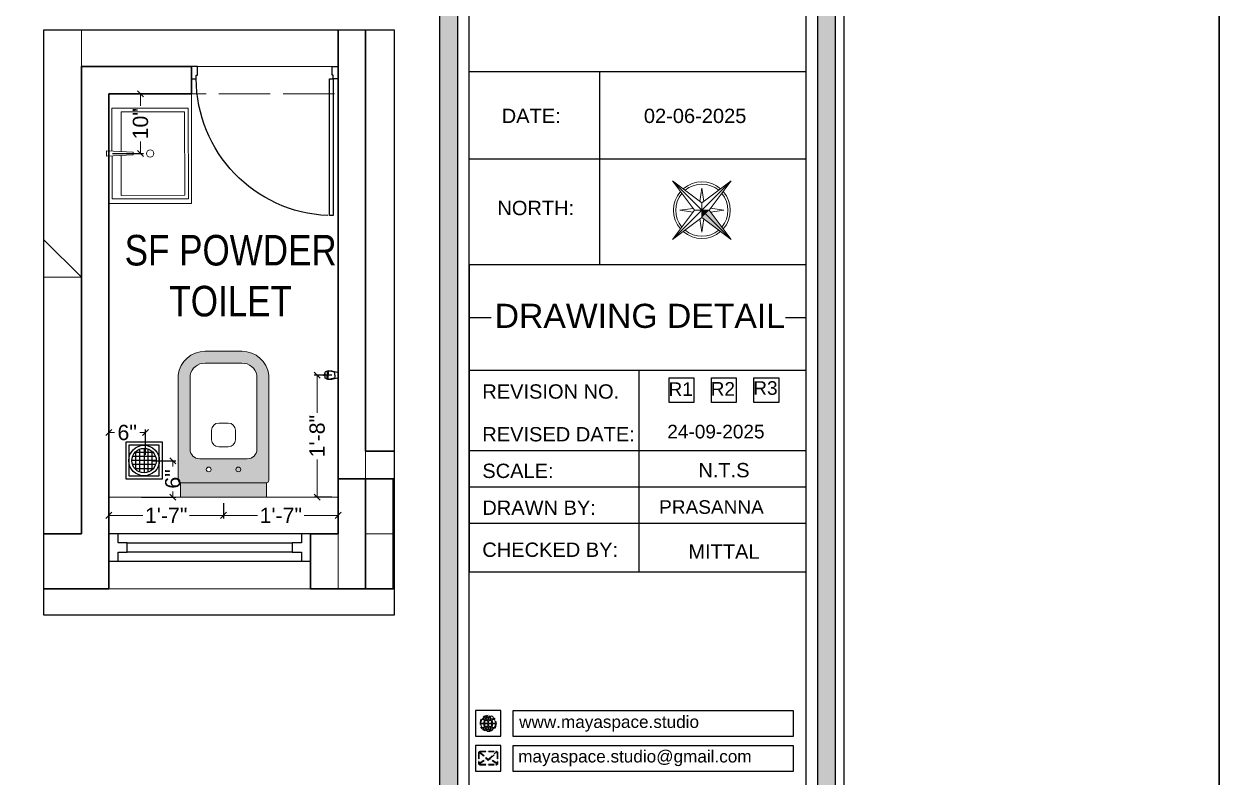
# Model space of a CAD drawing. Header units: millimetres. Extents: x 56222 to 3066687, y -650199 to -121287.
# Drawn here: x 151008.9 to 151204.4, y -178471 to -178347.7 of the extents above; entities that cross this region are included whole.
import ezdxf
from ezdxf.enums import TextEntityAlignment as Align

# ---------------------------------------------------------------- set-up
doc = ezdxf.new("R2010")
doc.units = ezdxf.units.MM
doc.header["$MEASUREMENT"] = 0
doc.header["$PDMODE"] = 35
for name, pattern in [('ACAD_ISO02W100', [15, 12, -3]), ('ACAD_ISO04W100', [30, 24, -3, 0, -3]), ('DASHEDX2', [1.5, 1, -0.5])]:
    doc.linetypes.add(name, pattern=pattern)
doc.layers.get('Defpoints').update_dxf_attribs({"color": 220})
for name, color, linetype in [('AR DOOR', 40, 'Continuous'), ('AR ELE-5', 134, 'Continuous'), ('SANIT', 232, 'Continuous'), ('WC-DET', 8, 'Continuous')]:
    doc.layers.add(name, color=color, linetype=linetype)
for name, color, linetype, lineweight in [('COLUMN', 1, 'Continuous', 30), ('dim05', 1, 'Continuous', 13), ('Dimension', 10, 'DASHEDX2', 20), ('ELEVATION', 250, 'Continuous', 9), ('FIRST FLOOR_( STAIR )', 251, 'Continuous', 9), ('FURNITURE', 32, 'Continuous', 9), ('NAME PLATE', 7, 'Continuous', 25), ('SECOND FLOOR', 7, 'Continuous', 9), ('SECOND FLOOR ( PLine )', 7, 'Continuous', 30), ('SECOND FLOOR ( TEXT )', 7, 'Continuous', 9), ('title block', 7, 'Continuous', 9), ('wall', 7, 'Continuous', 30), ('XX~SLAB ( BEAM )~ ( DIM )', 7, 'Continuous', 9)]:
    doc.layers.add(name, color=color, linetype=linetype, lineweight=lineweight)
doc.layers.add('XX~SLAB ( PLINE )', color=251, linetype='Continuous', plot=False)
doc.styles.add('Arial', font='arial.ttf')
doc.styles.add("Cn_BT_0'-0", font='swissc.ttf')
doc.styles.get("Standard").update_dxf_attribs({"font": 'arial.ttf', "height": 6})
doc.dimstyles.new('ISO-25', dxfattribs={"dimtxt": 2.5, "dimasz": 1, "dimexe": 0.5, "dimexo": 1, "dimtad": 0, "dimdec": 1, "dimlunit": 4, "dimtxsty": 'Standard', "dimblk": 'OBLIQUE', "dimcen": 2.5, "dimclrd": 1, "dimclre": 1, "dimclrt": 5, "dimadec": 0, "dimazin": 0, "dimtfac": 1, "dimtdec": 1, "dimtmove": 0, "dimatfit": 3, "dimfxl": 1, "dimlwd": -1, "dimarcsym": 0})

# ---------------------------------------------------------------- blocks, each defined once
blk = doc.blocks.new('A$C3EC62B37')
at = {"layer": 'FURNITURE', "lineweight": 30, "ltscale": 0.25, "true_color": 0xffffff}
h = blk.add_hatch(color=7, dxfattribs=at)
h.dxf.hatch_style = 1
h.paths.add_polyline_path([(-12.22, 0), (-12.22, 2.35), (-26.26, 2.35), (-26.26, 0)])
h.paths.add_polyline_path([(-26.26, 2.35), (-12.22, 2.35, 0.414214), (-11.83, 2.74), (-11.83, 19.96, 0.388639), (-16.24, 23.87), (-22.38, 23.87, 0.379499), (-26.65, 19.96), (-26.65, 2.74, 0.414214)])
h.paths.add_polyline_path([(-15.35, 6.26), (-23.13, 6.26, -0.414214), (-24.7, 7.83), (-24.7, 19.96, -0.349567), (-22.37, 21.91), (-16.24, 21.91, -0.364948), (-13.78, 19.96), (-13.78, 7.83, -0.414214)], flags=16)
h.paths.add_polyline_path([(-18.46, 8.22), (-20.02, 8.22, -0.414214), (-21.2, 9.39), (-21.2, 10.96, -0.414214), (-20.02, 12.13), (-18.46, 12.13, -0.414214), (-17.28, 10.96), (-17.28, 9.39, -0.414214)], flags=0)
h.paths.add_polyline_path([(-22.06, 4.53, -1), (-21.27, 4.53, -1)], flags=16)
at = {"layer": 'FURNITURE', "color": 0, "linetype": 'ByBlock', "lineweight": -2}
for p, q in [((-22.24, 23.87), (-16.24, 23.87)), ((-22.24, 21.91), (-16.24, 21.91)), ((-26.65, 2.74), (-26.65, 19.96)), ((-24.7, 7.83), (-24.7, 19.96)), ((-13.78, 7.83), (-13.78, 19.96)), ((-11.83, 2.74), (-11.83, 19.96)), ((-20.02, 12.13), (-18.46, 12.13)), ((-21.2, 9.39), (-21.2, 10.96)), ((-17.28, 9.39), (-17.28, 10.96)), ((-20.02, 8.22), (-18.46, 8.22)), ((-23.13, 6.26), (-15.35, 6.26)), ((-26.26, 2.35), (-12.22, 2.35)), ((-26.26, 2.35), (-26.26, 0)), ((-12.22, 2.35), (-12.22, 0)), ((-26.26, 0), (-12.22, 0)), ((-26.26, 0), (-12.22, 0))]:
    blk.add_line(p, q, dxfattribs=at)
for centre in [(-21.66, 4.53), (-16.81, 4.53)]:
    blk.add_circle(centre, 0.391, dxfattribs=at)
for centre, radius, start, end in [((-22.31, 19.5), 4.37, 89.0873, 174.0395), ((-16.17, 19.5), 4.37, 5.9605, 90.9127), ((-22.31, 19.48), 2.44, 88.437, 168.6348), ((-16.17, 19.48), 2.44, 11.3652, 91.563), ((-20.02, 10.96), 1.17, 90, 180), ((-18.46, 10.96), 1.17, 0, 90), ((-23.13, 7.83), 1.57, 180, 270), ((-20.02, 9.39), 1.17, 180, 270), ((-18.46, 9.39), 1.17, 270, 0), ((-15.35, 7.83), 1.57, 270, 0), ((-26.26, 2.74), 0.391, 180, 270), ((-12.22, 2.74), 0.391, 270, 0)]:
    blk.add_arc(centre, radius, start, end, dxfattribs=at)
blk = doc.blocks.new('*U211')
for points in [[(-40, 0), (0, 0), (0, 30), (10, 30), (10, 100), (-40, 100)], [(1160, 0), (1120, 0), (1120, 30), (1110, 30), (1110, 100), (1160, 100)], [(0, 0), (0, -1120), (30, -1120), (30, 0)]]:
    blk.add_lwpolyline(points, close=True)
at = {"layer": 'AR ELE-5', "linetype": 'ByBlock', "ltscale": 15}
blk.add_arc((-1.6, 0.7), 1121.6, 272.37301, 359.96526, dxfattribs=at)
blk = doc.blocks.new('_Oblique')
at = {"layer": 'wall', "color": 0, "lineweight": -2}
blk.add_line((-0.5, -0.5), (0.5, 0.5), dxfattribs=at)
blk = doc.blocks.new('*D904')
at = {"layer": 'Defpoints', "color": 0, "lineweight": 30, "transparency": 16777216}
for p in [(151022.83, -178425.19), (151041.58, -178425.19), (151041.58, -178428.18)]:
    blk.add_point(p, dxfattribs=at)
at = {"layer": 'dim05', "color": 1, "linetype": 'Continuous', "lineweight": -2, "transparency": 16777216}
for p, q in [((151022.83, -178426.19), (151022.83, -178428.68)), ((151041.58, -178426.19), (151041.58, -178428.68))]:
    blk.add_line(p, q, dxfattribs=at)
at = {"layer": 'dim05', "color": 1, "linetype": 'Continuous', "transparency": 16777216}
for p, q in [((151022.83, -178428.18), (151028.38, -178428.18)), ((151041.58, -178428.18), (151036.04, -178428.18))]:
    blk.add_line(p, q, dxfattribs=at)
at = {"layer": 'dim05', "color": 1, "transparency": 16777216, "rotation": 180}
blk.add_blockref('_Oblique', (151022.83, -178428.18), dxfattribs=at)
at = {"layer": 'dim05', "color": 1, "transparency": 16777216}
blk.add_blockref('_Oblique', (151041.58, -178428.18), dxfattribs=at)
at = {"layer": 'dim05', "color": 5, "lineweight": 25, "transparency": 16777216, "insert": (151032.21, -178428.18), "char_height": 2.5, "attachment_point": 5, "style": 'Arial'}
blk.add_mtext('1\'-7"', dxfattribs=at)
blk = doc.blocks.new('*D905')
at = {"layer": 'Defpoints', "color": 0, "lineweight": 30, "transparency": 16777216}
for p in [(151041.58, -178425.19), (151060.33, -178426.43), (151060.33, -178428.18)]:
    blk.add_point(p, dxfattribs=at)
at = {"layer": 'dim05', "color": 1, "linetype": 'Continuous', "lineweight": -2, "transparency": 16777216}
for p, q in [((151041.58, -178426.19), (151041.58, -178428.68)), ((151060.33, -178427.43), (151060.33, -178428.68))]:
    blk.add_line(p, q, dxfattribs=at)
at = {"layer": 'dim05', "color": 1, "linetype": 'Continuous', "transparency": 16777216}
for p, q in [((151041.58, -178428.18), (151047.13, -178428.18)), ((151060.33, -178428.18), (151054.79, -178428.18))]:
    blk.add_line(p, q, dxfattribs=at)
at = {"layer": 'dim05', "color": 1, "transparency": 16777216, "rotation": 180}
blk.add_blockref('_Oblique', (151041.58, -178428.18), dxfattribs=at)
at = {"layer": 'dim05', "color": 1, "transparency": 16777216}
blk.add_blockref('_Oblique', (151060.33, -178428.18), dxfattribs=at)
at = {"layer": 'dim05', "color": 5, "lineweight": 25, "transparency": 16777216, "insert": (151050.96, -178428.18), "char_height": 2.5, "attachment_point": 5, "style": 'Arial'}
blk.add_mtext('1\'-7"', dxfattribs=at)
blk = doc.blocks.new('A$C775F2B7C')
at = {"layer": 'WC-DET', "color": 7}
for points in [[(0.0199, 0.0758), (0.0069, 0.0758, 0.150223), (0, 0.0598), (0, 0.0369), (0.0069, 0.004, 0.333354), (0.0114, 0), (0.0248, 0), (0.0382, 0, 0.333354), (0.0427, 0.004), (0.0496, 0.0369), (0.0496, 0.0598, 0.150223), (0.0427, 0.0758), (0.0297, 0.0758)], [(0.0199, 0.0758), (0.0199, 0.0819, -0.414214), (0.0206, 0.0826), (0.0248, 0.0826)], [(0.0248, 0.0758), (0.0199, 0.0758, 0.150223)], [(0.0297, 0.0758), (0.0297, 0.0819, 0.414214), (0.0289, 0.0826), (0.0248, 0.0826)], [(0.025, 0.0202), (0.0118, 0.0202, -0.354974), (0.0072, 0.0233), (0, 0.0572)], [(0.0246, 0.0202), (0.0378, 0.0202, 0.354974), (0.0423, 0.0233), (0.0496, 0.0572)]]:
    blk.add_lwpolyline(points, format="xyb", dxfattribs=at)
blk.add_lwpolyline([(0.0297, 0.0758), (0.0248, 0.0758)], dxfattribs=at)
at = {"layer": 'WC-DET'}
for points in [[(0, 0.0575), (0.0248, 0.0575)], [(0.0005, 0.0627), (0.0248, 0.0627)], [(0.0011, 0.0651), (0.0248, 0.0651)], [(0.0485, 0.0651), (0.0248, 0.0651)], [(0.0491, 0.0627), (0.0248, 0.0627)], [(0.0496, 0.0575), (0.0248, 0.0575)]]:
    blk.add_lwpolyline(points, dxfattribs=at)
blk = doc.blocks.new('*D906')
at = {"layer": 'Defpoints', "color": 0, "lineweight": 30, "transparency": 16777216}
for p in [(151060.33, -178405.23), (151056.91, -178425.19), (151060.33, -178425.19)]:
    blk.add_point(p, dxfattribs=at)
at = {"layer": 'dim05', "color": 1, "linetype": 'Continuous', "lineweight": -2, "transparency": 16777216}
for p, q in [((151059.33, -178405.23), (151056.41, -178405.23)), ((151059.33, -178425.19), (151056.41, -178425.19))]:
    blk.add_line(p, q, dxfattribs=at)
at = {"layer": 'dim05', "color": 1, "linetype": 'Continuous', "transparency": 16777216}
for p, q in [((151056.91, -178405.23), (151056.91, -178411.38)), ((151056.91, -178425.19), (151056.91, -178419.04))]:
    blk.add_line(p, q, dxfattribs=at)
at = {"layer": 'dim05', "color": 1, "transparency": 16777216}
for p, rotation in [((151056.91, -178405.23), 90), ((151056.91, -178425.19), 270)]:
    blk.add_blockref('_Oblique', p, dxfattribs=dict(at, rotation=rotation))
at = {"layer": 'dim05', "color": 5, "lineweight": 25, "transparency": 16777216, "insert": (151056.91, -178415.21), "char_height": 2.5, "attachment_point": 5, "rotation": 90, "style": 'Arial'}
blk.add_mtext('1\'-8"', dxfattribs=at)
blk = doc.blocks.new('*D907')
at = {"layer": 'Defpoints', "color": 0, "lineweight": 30, "transparency": 16777216}
for p in [(151022.83, -178359.19), (151022.45, -178368.95), (151028.01, -178368.95)]:
    blk.add_point(p, dxfattribs=at)
at = {"layer": 'dim05', "color": 1, "linetype": 'Continuous', "lineweight": -2, "transparency": 16777216}
for p, q in [((151023.83, -178359.19), (151028.51, -178359.19)), ((151023.45, -178368.95), (151028.51, -178368.95))]:
    blk.add_line(p, q, dxfattribs=at)
at = {"layer": 'dim05', "color": 1, "linetype": 'Continuous', "transparency": 16777216}
for p, q in [((151028.01, -178359.19), (151028.01, -178361.16)), ((151028.01, -178368.95), (151028.01, -178366.99))]:
    blk.add_line(p, q, dxfattribs=at)
at = {"layer": 'dim05', "color": 1, "transparency": 16777216}
for p, rotation in [((151028.01, -178359.19), 90), ((151028.01, -178368.95), 270)]:
    blk.add_blockref('_Oblique', p, dxfattribs=dict(at, rotation=rotation))
at = {"layer": 'dim05', "color": 5, "lineweight": 25, "transparency": 16777216, "insert": (151028.01, -178364.07), "char_height": 2.5, "attachment_point": 5, "rotation": 90, "style": 'Arial'}
blk.add_mtext('10"', dxfattribs=at)
blk = doc.blocks.new('NAHNYsquare')
at = {"color": 253}
for p, q in [((4.49, -1.65), (1.51, -1.65)), ((1.67, -4.48), (1.67, -1.49)), ((2.33, -4.87), (2.33, -1.1)), ((3, -0.99), (3, -4.99)), ((3.67, -4.87), (3.67, -1.1)), ((4.33, -4.48), (4.33, -1.49)), ((5, -2.99), (1, -2.99)), ((4.89, -2.32), (1.11, -2.32)), ((4.89, -3.65), (1.11, -3.65)), ((4.49, -4.32), (1.51, -4.32))]:
    blk.add_line(p, q, dxfattribs=at)
for points in [[(0, -5.99), (6, -5.99), (6, 0.01), (0, 0.01)], [(0.5, -5.49), (5.5, -5.49), (5.5, -0.49), (0.5, -0.49)]]:
    blk.add_lwpolyline(points, close=True)
for radius in [2.5, 2]:
    blk.add_circle((3, -2.99), radius)
blk = doc.blocks.new('ETYETE')
at = {"layer": 'Dimension', "true_color": 0x000000}
h = blk.add_hatch(color=18, dxfattribs=at)
h.dxf.hatch_style = 1
h.paths.add_polyline_path([(3.76, 1.14, 0.414214), (4.12, 1.5), (4.12, 3.29, 0.414214), (3.76, 3.65), (0.92, 3.65, 0.414214), (0.56, 3.29), (0.56, 1.5, 0.414214), (0.92, 1.14)])
h.paths.add_polyline_path([(2.61, 2.22), (3.92, 1.34, -0.198912), (3.76, 1.28), (0.92, 1.28, -0.198912), (0.76, 1.34), (2.08, 2.22), (2.34, 1.98)], flags=16)
h.paths.add_polyline_path([(2.34, 2.16), (0.89, 3.51, -0.028783), (0.92, 3.52), (3.76, 3.52, -0.028783), (3.79, 3.51)], flags=16)
h.paths.add_polyline_path([(2.71, 2.32), (3.92, 3.45, -0.202482), (3.99, 3.29), (3.99, 1.5, -0.043076), (3.98, 1.46)], flags=16)
h.paths.add_polyline_path([(1.98, 2.32), (0.7, 1.46, -0.043076), (0.7, 1.5), (0.7, 3.29, -0.202482), (0.76, 3.45)], flags=16)
blk.add_lwpolyline([(0, 0), (4.68, 0), (4.68, 4.68), (0, 4.68)], close=True)
at = {"layer": 'Dimension', "color": 18, "true_color": 0x000000}
for p, q in [((0.56, 3.29), (0.56, 1.5)), ((0.7, 3.29), (0.7, 1.5)), ((0.7, 1.46), (1.98, 2.32)), ((0.76, 3.45), (1.98, 2.32)), ((0.76, 1.34), (2.08, 2.22)), ((0.89, 3.51), (2.34, 2.16)), ((0.92, 3.65), (3.76, 3.65)), ((0.92, 3.52), (3.76, 3.52)), ((2.08, 2.22), (2.34, 1.98)), ((2.34, 2.16), (3.79, 3.51)), ((2.34, 1.98), (2.61, 2.22)), ((3.92, 1.34), (2.61, 2.22)), ((2.71, 2.32), (3.92, 3.45)), ((3.98, 1.46), (2.71, 2.32)), ((3.99, 3.29), (3.99, 1.5)), ((4.12, 3.29), (4.12, 1.5)), ((0.92, 1.28), (3.76, 1.28)), ((0.92, 1.14), (3.76, 1.14))]:
    blk.add_line(p, q, dxfattribs=at)
for centre, radius, start, end in [((0.92, 3.29), 0.358, 90, 180), ((0.92, 3.29), 0.224, 134.2136, 180), ((0.92, 3.29), 0.224, 90, 96.5948), ((3.76, 3.29), 0.358, 0, 90), ((3.76, 3.29), 0.224, 83.4052, 90), ((3.76, 3.29), 0.224, 0, 45.7864), ((0.92, 1.5), 0.358, 180, 270), ((0.92, 1.5), 0.224, 180, 189.8662), ((0.92, 1.5), 0.224, 225, 270), ((3.76, 1.5), 0.358, 270, 0), ((3.76, 1.5), 0.224, 270, 315), ((3.76, 1.5), 0.224, 350.1338, 0)]:
    blk.add_arc(centre, radius, start, end, dxfattribs=at)
blk = doc.blocks.new('DTGWEGEARG')
at = {"layer": 'Dimension', "true_color": 0x000000}
h = blk.add_hatch(color=18, dxfattribs=at)
h.dxf.hatch_style = 1
h.paths.add_polyline_path([(3.83, 2.34, 1), (0.85, 2.34, 1)])
h.paths.add_polyline_path([(2.51, 1.01, 0.105795), (2.96, 1.58, -0.055205), (3.3, 1.41, -0.169822)], flags=16)
h.paths.add_polyline_path([(2.41, 1.12), (2.41, 1.69, -0.058279), (2.81, 1.63, -0.103353)], flags=16)
h.paths.add_polyline_path([(2.26, 1.13, -0.101741), (1.87, 1.63, -0.057171), (2.26, 1.69)], flags=16)
h.paths.add_polyline_path([(2.17, 1.01, -0.169822), (1.38, 1.41, -0.055205), (1.72, 1.58, 0.105795)], flags=16)
h.paths.add_polyline_path([(3.02, 1.72, 0.081336), (3.13, 2.27), (3.68, 2.27, -0.152069), (3.4, 1.52, 0.05687)], flags=16)
h.paths.add_polyline_path([(2.87, 1.77, 0.061945), (2.41, 1.84), (2.41, 2.27), (2.98, 2.27, -0.081344)], flags=16)
h.paths.add_polyline_path([(2.26, 1.84, 0.060923), (1.8, 1.77, -0.081344), (1.7, 2.27), (2.26, 2.27)], flags=16)
h.paths.add_polyline_path([(1.66, 1.72, 0.05687), (1.28, 1.52, -0.152069), (1, 2.27), (1.55, 2.27, 0.081336)], flags=16)
h.paths.add_polyline_path([(2.41, 2.42), (2.41, 2.83, 0.061945), (2.87, 2.91, -0.080009), (2.98, 2.42)], flags=16)
h.paths.add_polyline_path([(3.13, 2.42, 0.080116), (3.02, 2.96, 0.05687), (3.4, 3.16, 0.028258), (3.3, 3.27, -0.055205), (2.96, 3.1, 0.105795), (2.51, 3.67, -0.36029), (3.68, 2.42)], flags=16)
h.paths.add_polyline_path([(2.26, 2.42), (1.7, 2.42, -0.080009), (1.8, 2.91, 0.060923), (2.26, 2.84)], flags=16)
h.paths.add_polyline_path([(1.55, 2.42), (1, 2.42, -0.150466), (1.28, 3.16, 0.05687), (1.66, 2.96, 0.080116)], flags=16)
h.paths.add_polyline_path([(2.41, 2.98), (2.41, 3.56, -0.103353), (2.81, 3.05, -0.058279)], flags=16)
h.paths.add_polyline_path([(2.26, 2.99, -0.057171), (1.87, 3.05, -0.101741), (2.26, 3.55)], flags=16)
h.paths.add_polyline_path([(1.72, 3.1, -0.055205), (1.38, 3.27, -0.169822), (2.17, 3.67, 0.105795)], flags=16)
blk.add_lwpolyline([(0, 0), (4.68, 0), (4.68, 4.68), (0, 4.68)], close=True)
at = {"layer": 'Dimension', "color": 18, "true_color": 0x000000}
for p, q in [((1, 2.42), (1.55, 2.42)), ((1, 2.27), (1.55, 2.27)), ((1.7, 2.42), (2.26, 2.42)), ((1.7, 2.27), (2.26, 2.27)), ((2.26, 3.55), (2.26, 2.99)), ((2.26, 2.84), (2.26, 2.42)), ((2.26, 2.27), (2.26, 1.84)), ((2.41, 3.56), (2.41, 2.98)), ((2.41, 2.83), (2.41, 2.42)), ((2.41, 2.42), (2.98, 2.42)), ((2.41, 2.27), (2.98, 2.27)), ((2.41, 2.27), (2.41, 1.84)), ((3.13, 2.42), (3.68, 2.42)), ((3.13, 2.27), (3.68, 2.27)), ((2.26, 1.69), (2.26, 1.13)), ((2.41, 1.69), (2.41, 1.12))]:
    blk.add_line(p, q, dxfattribs=at)
blk.add_circle((2.34, 2.34), 1.49, dxfattribs=at)
for centre, radius, start, end in [((2.34, 2.34), 1.34, 142.3819, 176.6093), ((2.34, 2.34), 1.34, 183.0315, 217.6181), ((2.34, 4.74), 1.9, 236.1399, 249.1595), ((2.34, 2.34), 1.34, 97.3549, 135.9073), ((2.34, 4.74), 1.75, 236.7417, 249.3811), ((3.28, 2.34), 1.73, 159.0567, 177.3789), ((3.28, 2.34), 1.73, 182.3435, 200.9433), ((3.28, 2.34), 1.58, 158.8325, 177.1302), ((3.28, 2.34), 1.58, 182.5658, 201.1675), ((3.28, 2.34), 1.73, 129.9301, 154.0867), ((2.34, 4.74), 1.9, 253.6799, 267.6253), ((3.28, 2.34), 1.58, 130.1073, 153.3446), ((2.34, 4.74), 1.75, 254.3336, 267.422), ((1.4, 2.34), 1.58, 26.6554, 50.2584), ((2.34, 4.74), 1.75, 272.3248, 285.6664), ((2.34, 4.74), 1.9, 272.1415, 286.3201), ((2.34, 2.34), 1.34, 3.3907, 82.6451), ((1.4, 2.34), 1.73, 25.9133, 50.0699), ((1.4, 2.34), 1.58, 2.8698, 21.1675), ((1.4, 2.34), 1.58, 338.8325, 357.4342), ((2.34, 4.74), 1.75, 290.6189, 303.2583), ((2.34, 4.74), 1.9, 290.8405, 303.8601), ((1.4, 2.34), 1.73, 2.6211, 20.9433), ((1.4, 2.34), 1.73, 339.0567, 357.6565), ((2.34, 2.34), 1.34, 322.3819, 356.9685), ((2.34, -0.06), 1.9, 110.8405, 123.8601), ((2.34, -0.06), 1.75, 110.6189, 123.2583), ((2.34, 2.34), 1.34, 224.0927, 262.6451), ((3.28, 2.34), 1.73, 205.9133, 230.0699), ((2.34, -0.06), 1.9, 92.3747, 106.3201), ((2.34, -0.06), 1.75, 92.578, 105.6664), ((3.28, 2.34), 1.58, 206.6554, 229.8927), ((2.34, -0.06), 1.9, 73.6799, 87.8585), ((2.34, -0.06), 1.75, 74.3336, 87.6752), ((1.4, 2.34), 1.58, 309.7416, 333.3446), ((1.4, 2.34), 1.73, 309.9301, 334.0867), ((2.34, 2.34), 1.34, 277.3549, 315.9073), ((2.34, -0.06), 1.75, 56.7417, 69.3811), ((2.34, -0.06), 1.9, 56.1399, 69.1595)]:
    blk.add_arc(centre, radius, start, end, dxfattribs=at)
blk = doc.blocks.new('4t')
at = {"transparency": 33554607}
h = blk.add_hatch(color=1, dxfattribs=at)
h.dxf.hatch_style = 1
h.paths.add_polyline_path([(45531.33, -35822.29), (45529.23, -35821.83), (45528.09, -35837.01)])
h = blk.add_hatch(color=1, dxfattribs=at)
h.dxf.hatch_style = 1
h.paths.add_polyline_path([(45533.44, -35822.75), (45531.33, -35822.29), (45528.09, -35837.01)])
h = blk.add_hatch(color=1, dxfattribs=at)
h.dxf.hatch_style = 1
h.paths.add_polyline_path([(45531.8, -35820.19), (45529.23, -35821.83), (45531.33, -35822.29)])
h = blk.add_hatch(color=1, dxfattribs=at)
h.dxf.hatch_style = 1
h.paths.add_polyline_path([(45531.8, -35820.19), (45531.33, -35822.29), (45533.44, -35822.75)])
at = {"layer": 'title block', "color": 7, "lineweight": 9}
for p, q in [((45535.51, -35803.37), (45530.16, -35817.62)), ((45535.51, -35803.37), (45531.8, -35820.19)), ((45534.36, -35818.55), (45535.51, -35803.37)), ((45530.5, -35816.7), (45526.88, -35812.49)), ((45526.88, -35812.49), (45529.18, -35817.55)), ((45530.16, -35817.62), (45514.98, -35816.48)), ((45514.98, -35816.48), (45529.23, -35821.83)), ((45514.98, -35816.48), (45531.8, -35820.19)), ((45531.8, -35820.19), (45530.16, -35817.62)), ((45539.5, -35815.27), (45534.44, -35817.57)), ((45535.28, -35818.89), (45539.5, -35815.27)), ((45528.31, -35821.48), (45524.1, -35825.11)), ((45531.8, -35820.19), (45528.09, -35837.01)), ((45529.23, -35821.83), (45528.09, -35837.01)), ((45531.8, -35820.19), (45529.23, -35821.83)), ((45534.36, -35818.55), (45531.8, -35820.19)), ((45533.44, -35822.75), (45531.8, -35820.19)), ((45531.8, -35820.19), (45548.62, -35823.9)), ((45548.62, -35823.9), (45534.36, -35818.55)), ((45524.1, -35825.11), (45529.16, -35822.81)), ((45528.09, -35837.01), (45533.44, -35822.75)), ((45533.09, -35823.67), (45536.71, -35827.89)), ((45533.44, -35822.75), (45548.62, -35823.9)), ((45536.71, -35827.89), (45534.42, -35822.83))]:
    blk.add_line(p, q, dxfattribs=at)
for radius, start, end in [(11.79, 81.36, 163.7665), (10.83, 82.4286, 162.6979), (10.83, 352.4286, 72.6979), (11.79, 351.36, 73.7665), (11.79, 171.36, 253.7665), (10.83, 172.4286, 252.6979), (11.79, 261.36, 343.7665), (10.83, 262.4286, 342.6979)]:
    blk.add_arc((45531.8, -35820.19), radius, start, end, dxfattribs=at)
blk = doc.blocks.new('LAYOUT FILE')
at = {"layer": 'NAME PLATE', "true_color": 0xd39e00}
h = blk.add_hatch(color=42, dxfattribs=at)
h.paths.add_polyline_path([(3346889.83, -513806.18), (3346889.83, -514260.7), (3347535.56, -514260.7), (3347535.56, -513806.18)])
h.paths.add_polyline_path([(3346894.36, -513810.71), (3347531.03, -513810.71), (3347531.03, -514256.17), (3346894.36, -514256.17)], flags=16)
blk.add_hatch(color=42, dxfattribs=at).paths.add_polyline_path([(3347433.6, -514256.17), (3347438.13, -514256.17), (3347438.13, -513806.18), (3347433.6, -513806.18)])
at = {"layer": 'NAME PLATE', "color": 42, "true_color": 0xd39e00}
for p, q in [((3347527.96, -513994.31), (3347441.2, -513994.31)), ((3347474.77, -513994.31), (3347474.77, -514044.12)), ((3347527.96, -514016.86), (3347441.2, -514016.86)), ((3347527.96, -514044.12), (3347441.2, -514044.12)), ((3347441.2, -514044.12), (3347441.2, -514123.43)), ((3347527.96, -514044.12), (3347527.96, -514123.43)), ((3347441.2, -514057.72), (3347446.81, -514057.72)), ((3347522.72, -514057.72), (3347527.96, -514057.72)), ((3347441.2, -514071.32), (3347527.96, -514071.32)), ((3347484.98, -514123.43), (3347484.98, -514071.32)), ((3347527.96, -514092.16), (3347441.2, -514092.16)), ((3347527.96, -514101.55), (3347441.2, -514101.55)), ((3347527.96, -514110.94), (3347441.2, -514110.94)), ((3347441.2, -514123.43), (3347527.96, -514123.43))]:
    blk.add_line(p, q, dxfattribs=at)
for points in [[(3346887.56, -513803.91), (3347537.83, -513803.91), (3347537.83, -514262.96), (3346887.56, -514262.96)], [(3346889.83, -513806.18), (3347535.56, -513806.18), (3347535.56, -514260.7), (3346889.83, -514260.7)], [(3347433.6, -514256.17), (3347433.6, -513806.18), (3347438.13, -513806.18), (3347438.13, -514256.17)], [(3346894.36, -513810.71), (3347531.03, -513810.71), (3347531.03, -514256.17), (3346894.36, -514256.17)], [(3347441.2, -514252.44), (3347441.2, -513814.44), (3347527.96, -513814.44), (3347527.96, -514252.44)], [(3347492.73, -514073.33), (3347499.12, -514073.33), (3347499.12, -514079.72), (3347492.73, -514079.72)], [(3347503.67, -514073.33), (3347510.06, -514073.33), (3347510.06, -514079.72), (3347503.67, -514079.72)], [(3347514.62, -514073.33), (3347521.01, -514073.33), (3347521.01, -514079.72), (3347514.62, -514079.72)]]:
    blk.add_lwpolyline(points, close=True, dxfattribs=at)
at = {"layer": 'NAME PLATE', "color": 18, "true_color": 0x000000}
for points in [[(3347452.43, -514165.84), (3347524.78, -514165.84), (3347524.78, -514159.23), (3347452.43, -514159.23)], [(3347452.43, -514174.87), (3347524.78, -514174.87), (3347524.78, -514168.26), (3347452.43, -514168.26)]]:
    blk.add_lwpolyline(points, close=True, dxfattribs=at)
at = {"layer": 'NAME PLATE', "xscale": 0.6215000753186288, "yscale": 0.6215000753186288, "zscale": 0.6215000753186288, "rotation": 57.43675864906671}
blk.add_blockref('4t', (3313507.76, -525897.34), dxfattribs=at)
at = {"layer": 'NAME PLATE', "color": 42, "true_color": 0xd39e00, "xscale": 1.413658832510879, "yscale": 1.413658832510879, "zscale": 1.413658832510879}
for name, p in [('DTGWEGEARG', (3347442.76, -514165.84)), ('ETYETE', (3347442.76, -514174.87))]:
    blk.add_blockref(name, p, dxfattribs=at)
at = {"layer": 'NAME PLATE', "style": 'Arial'}
for s, height, p in [('DATE:', 3.699, (3347457.17, -514007.54)), ('02-06-2025', 3.699, (3347499.44, -514007.54)), ('NORTH:', 3.699, (3347458.35, -514031.31)), ('DRAWING DETAIL', 6.2234, (3347485.18, -514060.42)), ('REVISION NO.', 3.6986, (3347462.21, -514078.69)), ('REVISED DATE: ', 3.6986, (3347464.94, -514089.72)), ('SCALE:', 3.699, (3347453.75, -514099.17)), ('DRAWN BY:', 3.699, (3347459.2, -514108.68)), ('CHECKED BY:', 3.6986, (3347462.07, -514119.53)), ('MITTAL', 3.699, (3347506.87, -514120.02))]:
    blk.add_text(s, height=height, dxfattribs=at).set_placement(p, align=Align.CENTER)
at = {"layer": 'NAME PLATE', "insert": (3347506.87, -514095.29, 0), "char_height": 3.699, "width": 7.2187, "attachment_point": 2, "style": 'Arial'}
blk.add_mtext('N.T.S', dxfattribs=at)
at = {"layer": 'NAME PLATE', "color": 18, "true_color": 0x000000, "char_height": 3.1609, "attachment_point": 1}
for s, width, gutter_width, insert in [('www.mayaspace.studio', 49.6053, 41.49, (3347454.06, -514160.52, 0)), ('mayaspace.studio@gmail.com', 30.9472, 25.89, (3347453.81, -514169.44, 0))]:
    blk.add_mtext_dynamic_manual_height_columns(s, width=width, gutter_width=gutter_width, heights=[0], dxfattribs=dict(at, insert=insert))
blk = doc.blocks.new('*D916')
at = {"layer": 'Defpoints', "color": 0, "lineweight": 30, "transparency": 16777216}
for p in [(151028.82, -178419.26), (151033.29, -178419.26), (151027.17, -178425.19)]:
    blk.add_point(p, dxfattribs=at)
at = {"layer": 'dim05', "color": 1, "linetype": 'Continuous', "lineweight": -2, "transparency": 16777216}
for p, q in [((151029.82, -178419.26), (151033.79, -178419.26)), ((151028.17, -178425.19), (151033.79, -178425.19))]:
    blk.add_line(p, q, dxfattribs=at)
at = {"layer": 'dim05', "color": 1, "linetype": 'Continuous', "transparency": 16777216}
for p, q in [((151033.29, -178419.26), (151033.29, -178420.16)), ((151033.29, -178425.19), (151033.29, -178424.29))]:
    blk.add_line(p, q, dxfattribs=at)
at = {"layer": 'dim05', "color": 1, "transparency": 16777216}
for p, rotation in [((151033.29, -178419.26), 90), ((151033.29, -178425.19), 270)]:
    blk.add_blockref('_Oblique', p, dxfattribs=dict(at, rotation=rotation))
at = {"layer": 'dim05', "color": 5, "lineweight": 25, "transparency": 16777216, "insert": (151033.29, -178422.22), "char_height": 2.5, "attachment_point": 5, "rotation": 90, "style": 'Arial'}
blk.add_mtext('6"', dxfattribs=at)
blk = doc.blocks.new('*D917')
at = {"layer": 'Defpoints', "color": 0, "lineweight": 30, "transparency": 16777216}
for p in [(151028.82, -178414.63), (151028.82, -178419.26), (151022.83, -178420.81)]:
    blk.add_point(p, dxfattribs=at)
at = {"layer": 'dim05', "color": 1, "linetype": 'Continuous', "lineweight": -2, "transparency": 16777216}
for p, q in [((151022.83, -178419.81), (151022.83, -178414.13)), ((151028.82, -178418.26), (151028.82, -178414.13))]:
    blk.add_line(p, q, dxfattribs=at)
at = {"layer": 'dim05', "color": 1, "linetype": 'Continuous', "transparency": 16777216}
for p, q in [((151022.83, -178414.63), (151023.76, -178414.63)), ((151028.82, -178414.63), (151027.9, -178414.63))]:
    blk.add_line(p, q, dxfattribs=at)
at = {"layer": 'dim05', "color": 1, "transparency": 16777216, "rotation": 180}
blk.add_blockref('_Oblique', (151022.83, -178414.63), dxfattribs=at)
at = {"layer": 'dim05', "color": 1, "transparency": 16777216}
blk.add_blockref('_Oblique', (151028.82, -178414.63), dxfattribs=at)
at = {"layer": 'dim05', "color": 5, "lineweight": 25, "transparency": 16777216, "insert": (151025.83, -178414.63), "char_height": 2.5, "attachment_point": 5, "style": 'Arial'}
blk.add_mtext('6"', dxfattribs=at)

msp = doc.modelspace()

# ---------------------------------------------------------------- linework, layer by layer
at = {"layer": 'COLUMN'}
msp.add_lwpolyline([(151060.335, -178431.194), (151060.335, -178422.194), (151069.335, -178422.194), (151069.335, -178440.194), (151060.335, -178440.194)], dxfattribs=at)
at = {"layer": 'ELEVATION', "lineweight": 25, "transparency": 33554600, "elevation": 0.126}
msp.add_lwpolyline([(151012.221, -178348.68), (151069.514, -178348.68), (151069.514, -178444.528), (151012.221, -178444.528)], close=True, dxfattribs=at)
at = {"layer": 'FIRST FLOOR_( STAIR )'}
msp.add_line((151018.335, -178389.194), (151012.221, -178389.194), dxfattribs=at)
at = {"layer": 'FURNITURE'}
for points in [[(151036.335, -178359.194), (151022.835, -178359.194), (151022.835, -178377.153), (151036.335, -178377.153)], [(151026.831, -178368.712), (151026.831, -178369.184), (151022.453, -178369.397), (151022.453, -178368.504)]]:
    msp.add_lwpolyline(points, close=True, dxfattribs=at)
for points in [[(151023.346, -178369.354), (151023.358, -178376.389), (151035.834, -178376.381), (151035.817, -178361.503), (151023.341, -178361.51), (151023.345, -178368.547)], [(151024.834, -178369.281), (151024.846, -178375.792), (151035.239, -178375.787), (151035.222, -178362.099), (151024.829, -178362.105), (151024.834, -178368.617)]]:
    msp.add_lwpolyline(points, dxfattribs=at)
msp.add_circle((151029.596, -178368.946), 0.595, dxfattribs=at)
at = {"layer": 'SECOND FLOOR'}
for p, q in [((151060.335, -178348.68), (151060.335, -178440.194)), ((151064.835, -178348.68), (151064.835, -178440.194)), ((151018.335, -178354.694), (151018.335, -178431.194)), ((151060.335, -178354.694), (151018.335, -178354.694)), ((151030.335, -178359.194), (151022.835, -178359.194)), ((151022.835, -178359.194), (151022.835, -178440.194)), ((151064.835, -178417.694), (151069.514, -178417.694)), ((151064.835, -178422.194), (151069.514, -178422.194)), ((151060.335, -178425.194), (151022.835, -178425.194)), ((151018.335, -178431.194), (151012.221, -178431.194)), ((151069.514, -178431.194), (151064.835, -178431.194)), ((151069.514, -178440.194), (151012.221, -178440.194))]:
    msp.add_line(p, q, dxfattribs=at)
at = {"layer": 'SECOND FLOOR', "linetype": 'ACAD_ISO02W100', "ltscale": 0.7}
msp.add_line((151030.335, -178359.194), (151060.335, -178359.194), dxfattribs=at)
at = {"layer": 'SECOND FLOOR', "color": 1, "linetype": 'ACAD_ISO04W100'}
for p, q in [((151069.335, -178422.194), (151069.514, -178422.214)), ((151069.514, -178431.174), (151069.335, -178431.194))]:
    msp.add_line(p, q, dxfattribs=at)
at = {"layer": 'SECOND FLOOR ( PLine )'}
for points in [[(151060.335, -178348.68), (151060.335, -178431.194)], [(151069.514, -178417.694), (151064.835, -178417.694), (151064.835, -178348.68)], [(151012.221, -178431.194), (151018.335, -178431.194), (151018.335, -178354.694), (151022.835, -178354.694), (151036.335, -178354.694), (151036.335, -178359.194), (151022.835, -178359.194), (151022.835, -178359.194), (151022.835, -178440.194), (151012.221, -178440.194)], [(151060.335, -178440.194), (151060.335, -178440.194), (151064.835, -178440.194), (151064.835, -178422.194), (151069.514, -178422.194)], [(151060.335, -178431.194), (151055.835, -178431.194), (151055.835, -178440.194), (151060.335, -178440.194)]]:
    msp.add_lwpolyline(points, dxfattribs=at)
at = {"layer": 'XX~SLAB ( BEAM )~ ( DIM )'}
msp.add_line((151018.335, -178389.194), (151012.221, -178383.08), dxfattribs=at)
at = {"layer": 'XX~SLAB ( BEAM )~ ( DIM )', "color": 3, "lineweight": 30}
msp.add_lwpolyline([(150097.315, -178144.289), (151204.437, -178144.289), (151204.437, -178592.938), (150097.315, -178592.938)], close=True, dxfattribs=at)
at = {"layer": 'XX~SLAB ( BEAM )~ ( DIM )'}
msp.add_lwpolyline([(151018.335, -178348.68), (151018.335, -178389.194), (151012.221, -178389.194)], dxfattribs=at)
at = {"layer": 'XX~SLAB ( PLINE )'}
msp.add_line((151060.335, -178431.194), (151022.835, -178431.194), dxfattribs=at)
msp.add_lwpolyline([(151055.835, -178431.194), (151054.335, -178431.194), (151054.335, -178432.694), (151052.835, -178432.694), (151052.835, -178434.194), (151025.835, -178434.194), (151025.835, -178432.694), (151024.335, -178432.694), (151024.335, -178431.194), (151022.835, -178431.194), (151022.835, -178435.694), (151024.335, -178435.694), (151024.335, -178434.194), (151025.835, -178434.194), (151025.835, -178432.694), (151052.835, -178432.694), (151052.835, -178434.194), (151054.335, -178434.194), (151054.335, -178435.694), (151055.835, -178435.694), (151055.835, -178431.194), (151022.835, -178431.194), (151022.835, -178435.694), (151055.835, -178435.694)], close=True, dxfattribs=at)

# ---------------------------------------------------------------- block references
at = {"layer": 'AR DOOR', "linetype": 'ByBlock', "lineweight": -2, "extrusion": (0, 0, -1), "xscale": 0.02000000000004664, "yscale": 0.02000000000004664, "zscale": -0.02000000000004664}
msp.add_blockref('*U211', (-151059.535, -178356.694), dxfattribs=at)
at = {"layer": 'FURNITURE'}
msp.add_blockref('A$C3EC62B37', (151060.824, -178425.194), dxfattribs=at)
at = {"layer": 'NAME PLATE', "lineweight": 0, "xscale": 0.6342633348092371, "yscale": 0.6342633348092371, "zscale": 0.6342633348092371}
msp.add_blockref('LAYOUT FILE', (-1972077.429, 147652.185), dxfattribs=at)
at = {"layer": 'SANIT', "linetype": 'ByBlock'}
msp.add_blockref('NAHNYsquare', (151025.585, -178416.225), dxfattribs=at)
at = {"layer": 'WC-DET', "xscale": -27.91359444021024, "yscale": 27.91359444021024, "zscale": 27.91359444021024, "rotation": 90}
msp.add_blockref('A$C775F2B7C', (151060.335, -178404.535), dxfattribs=at)

# ---------------------------------------------------------------- texts
at = {"layer": 'NAME PLATE', "style": 'Arial'}
for s, p in [('24-09-2025', (151122.13, -178415.585)), ('PRASANNA', (151121.403, -178427.933))]:
    msp.add_text(s, height=2.2273, dxfattribs=at).set_placement(p, align=Align.CENTER)
at = {"layer": 'NAME PLATE', "char_height": 2.2273, "width": 3.06449, "attachment_point": 2, "style": 'Arial'}
for s, insert in [('R1', (151116.366, -178406.407, 0)), ('R2', (151123.264, -178406.358, 0)), ('R3', (151130.228, -178406.222, 0))]:
    msp.add_mtext(s, dxfattribs=dict(at, insert=insert))
at = {"layer": 'SECOND FLOOR ( TEXT )', "insert": (151042.754, -178388.977), "char_height": 5, "attachment_point": 5, "style": "Cn_BT_0'-0"}
msp.add_mtext('SF POWDER\\PTOILET', dxfattribs=at)

# ---------------------------------------------------------------- dimensions: what is measured, and where the dimension line sits
at = {"layer": 'dim05', "color": 27, "lineweight": 25, "true_color": 0x7d5120}
for base, p1, p2, override, picture, middle in [((151028.006, -178368.951), (151022.835, -178359.194), (151022.453, -178368.951), {"dimdec": 0, "dimtxsty": 'Arial'}, '*D907', (151028.006, -178364.072)), ((151056.909, -178425.194), (151060.335, -178405.227), (151060.335, -178425.194), {"dimtxsty": 'Arial'}, '*D906', (151056.909, -178415.21)), ((151033.287, -178419.256), (151027.168, -178425.194), (151028.818, -178419.256), {"dimtxsty": 'Arial'}, '*D916', (151033.287, -178422.225))]:
    dim = msp.add_linear_dim(base=base, p1=p1, p2=p2, angle=90, dimstyle='ISO-25', override=override, dxfattribs=at)
    dim.commit()
    dim.dimension.update_dxf_attribs({"geometry": picture, "text_midpoint": middle})
for base, p1, p2, picture, middle in [((151028.818, -178414.635), (151022.835, -178420.811), (151028.818, -178419.256), '*D917', (151025.827, -178414.635)), ((151041.584951675, -178428.184340237), (151022.834951675, -178425.193880408), (151041.584951675, -178425.193880408), '*D904', (151032.209951675, -178428.184340237)), ((151060.334951675, -178428.184340237), (151041.584951675, -178425.193880408), (151060.334951675, -178426.427996361), '*D905', (151050.959951675, -178428.184340237))]:
    dim = msp.add_linear_dim(base=base, p1=p1, p2=p2, dimstyle='ISO-25', override={"dimtxsty": 'Arial'}, dxfattribs=at)
    dim.commit()
    dim.dimension.update_dxf_attribs({"geometry": picture, "text_midpoint": middle})

doc.saveas('drawing.dxf')
